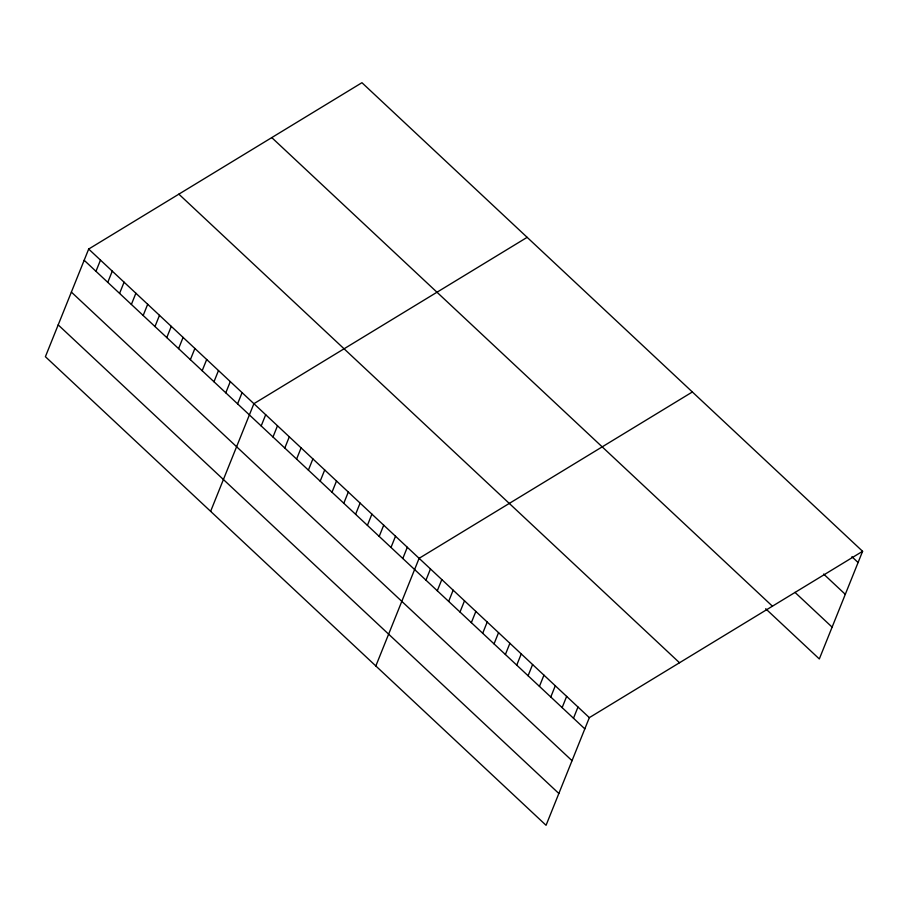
<?xml version="1.0" encoding="UTF-8"?>
<svg xmlns="http://www.w3.org/2000/svg" width="908" height="908" viewBox="0 0 908 908"><rect width="100%" height="100%" fill="white"/><g stroke="black" fill="none" stroke-linecap="round" stroke-linejoin="round"><path stroke-width="1.36" d="M88.678 249.053L45.4 356.696L546.06 825.293L589.337 717.638L862.6 551.304L361.94 82.707L88.678 249.053L589.337 717.638M95.964 271.31L100.482 260.097M107.768 282.354L112.274 271.14M119.572 293.409L124.078 282.184M131.376 304.452L135.882 293.227M143.169 315.496L147.686 304.271M154.973 326.539L159.479 315.326M166.777 337.583L171.283 326.369M178.581 348.627L183.087 337.413M190.374 359.681L194.891 348.456M202.178 370.725L206.695 359.5M213.982 381.769L218.488 370.543M225.786 392.812L230.292 381.598M237.578 403.856L242.096 392.642M210.622 511.34L253.899 403.685L527.151 237.34M261.186 425.954L265.692 414.729M272.99 436.998L277.496 425.773M284.794 448.041L289.3 436.816M296.587 459.085L301.104 447.871M308.391 470.128L312.897 458.915M320.195 481.172L324.701 469.958M331.999 492.227L336.505 481.002M343.791 503.27L348.309 492.045M355.596 514.314L360.101 503.089M367.399 525.357L371.905 514.144M379.204 536.401L383.709 525.187M390.996 547.445L395.513 536.231M402.8 558.499L407.317 547.274M375.833 665.973L419.11 558.318L692.373 391.972M425.954 580.167L430.46 568.941M437.304 590.779L441.81 579.565M448.654 601.402L453.16 590.189M459.993 612.026L464.51 600.812M471.343 622.65L475.86 611.425M482.693 633.273L487.199 622.048M494.043 643.885L498.549 632.672M505.393 654.509L509.899 643.295M516.743 665.133L521.249 653.919M528.081 675.756L532.599 664.531M539.431 686.38L543.949 675.155M550.781 697.004L555.299 685.778M562.131 707.616L566.637 696.402M573.481 718.239L577.987 707.026M862.6 551.304L819.322 658.947L765.682 608.746M851.897 556.729L858.094 562.517M823.635 574.06L845.303 594.343M794.977 592.368L832.114 627.133M271.764 137.596L772.424 606.192M178.853 194.153L679.513 662.749M84.172 260.267L584.831 728.863M71.369 292.092L572.04 760.688M58.191 324.882L558.851 793.479"/></g></svg>
